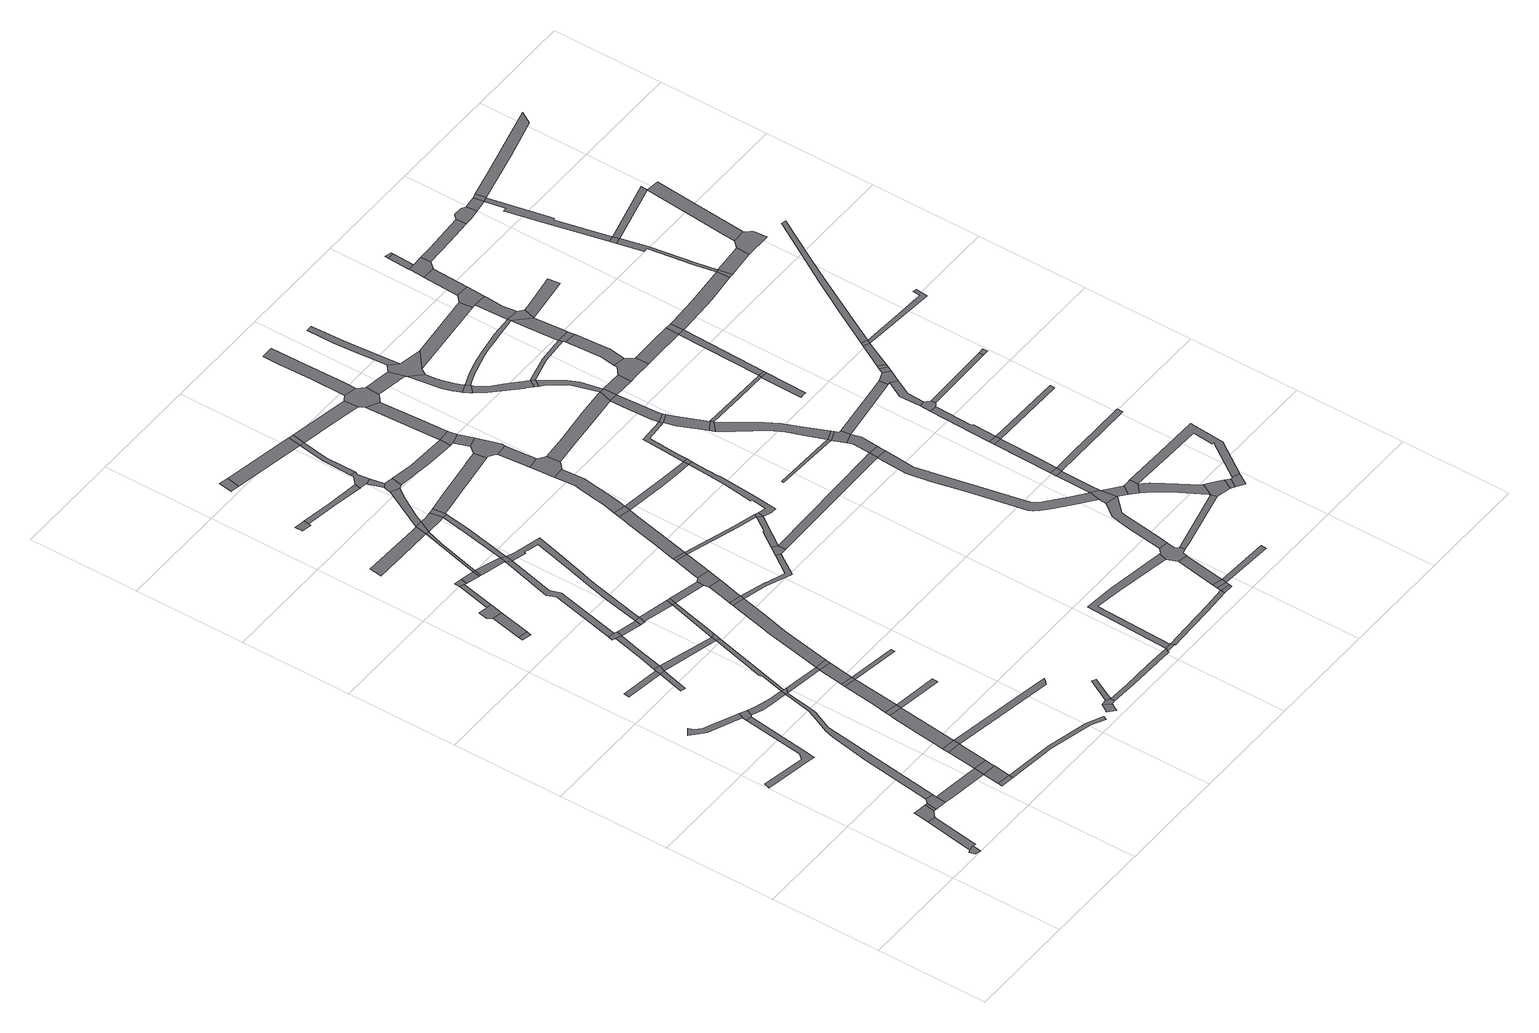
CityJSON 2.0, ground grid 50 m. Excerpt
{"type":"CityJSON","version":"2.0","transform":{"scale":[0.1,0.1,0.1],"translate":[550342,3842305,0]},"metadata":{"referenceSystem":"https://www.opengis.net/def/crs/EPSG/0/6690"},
"CityObjects":{
"road1":{"type":"Road","geometry":[{"type":"MultiSurface","lod":"1","boundaries":[[[0,1,2,3,4]]]}]},
"road2":{"type":"Road","attributes":{"RoadStructureAttribute.sectionType":"1"},"geometry":[{"type":"MultiSurface","lod":"1","boundaries":[[[5,1,0,6,7,8,9]]]}]},
"road3":{"type":"Road","geometry":[{"type":"MultiSurface","lod":"1","boundaries":[[[10,11,12,13,5,9,14,15,16,17]]]}]},
"road4":{"type":"Road","attributes":{"RoadStructureAttribute.sectionType":"1"},"geometry":[{"type":"MultiSurface","lod":"1","boundaries":[[[17,16,18,19]]]}]},
"road5":{"type":"Road","geometry":[{"type":"MultiSurface","lod":"1","boundaries":[[[20,21,19,18,22,23,24]]]}]},
"road6":{"type":"Road","attributes":{"RoadStructureAttribute.sectionType":"1"},"geometry":[{"type":"MultiSurface","lod":"1","boundaries":[[[25,26,27,28,29,30,31,32,33]]]}]},
"road7":{"type":"Road","attributes":{"RoadStructureAttribute.sectionType":"1"},"geometry":[{"type":"MultiSurface","lod":"1","boundaries":[[[34,35,23,22,36,37,38]]]}]},
"road8":{"type":"Road","attributes":{"RoadStructureAttribute.sectionType":"1"},"geometry":[{"type":"MultiSurface","lod":"1","boundaries":[[[39,40,41,42,43,44,45,46,47,48,49,50]]]}]},
"road9":{"type":"Road","geometry":[{"type":"MultiSurface","lod":"1","boundaries":[[[51,52,53,54]]]}]},
"road10":{"type":"Road","attributes":{"RoadStructureAttribute.sectionType":"1"},"geometry":[{"type":"MultiSurface","lod":"1","boundaries":[[[55,56,57,58,59,60,61,20,24,62,63,64,65,66]]]}]},
"road11":{"type":"Road","attributes":{"function":"3","RoadStructureAttribute.sectionType":"1"},"geometry":[{"type":"MultiSurface","lod":"1","boundaries":[[[37,51,54,67,68]]]}]},
"road12":{"type":"Road","geometry":[{"type":"MultiSurface","lod":"1","boundaries":[[[69,50,49,25,33,70,71]]]}]},
"road13":{"type":"Road","geometry":[{"type":"MultiSurface","lod":"1","boundaries":[[[38,37,68,72,73]]]}]},
"road14":{"type":"Road","attributes":{"RoadStructureAttribute.sectionType":"1"},"geometry":[{"type":"MultiSurface","lod":"1","boundaries":[[[74,75,76,77,78,79]]]}]},
"road15":{"type":"Road","attributes":{"function":"3","RoadStructureAttribute.sectionType":"1"},"geometry":[{"type":"MultiSurface","lod":"1","boundaries":[[[80,81,38,73,82,83,84]]]}]},
"road16":{"type":"Road","geometry":[{"type":"MultiSurface","lod":"1","boundaries":[[[85,80,84,86]]]}]},
"road17":{"type":"Road","attributes":{"RoadStructureAttribute.sectionType":"1"},"geometry":[{"type":"MultiSurface","lod":"1","boundaries":[[[87,88,71,70,89,90,91,55,92]]]}]},
"road18":{"type":"Road","geometry":[{"type":"MultiSurface","lod":"1","boundaries":[[[78,93,94,95,96]]]}]},
"road19":{"type":"Road","geometry":[{"type":"MultiSurface","lod":"1","boundaries":[[[97,79,78,96,98]]]}]},
"road20":{"type":"Road","attributes":{"function":"3","RoadStructureAttribute.sectionType":"1"},"geometry":[{"type":"MultiSurface","lod":"1","boundaries":[[[99,100,101,102,85,86,103,104,105]]]}]},
"road21":{"type":"Road","geometry":[{"type":"MultiSurface","lod":"1","boundaries":[[[106,107,108,109]]]}]},
"road22":{"type":"Road","geometry":[{"type":"MultiSurface","lod":"1","boundaries":[[[92,55,66,110,111]]]}]},
"road23":{"type":"Road","attributes":{"RoadStructureAttribute.sectionType":"1"},"geometry":[{"type":"MultiSurface","lod":"1","boundaries":[[[112,106,109,113]]]}]},
"road24":{"type":"Road","attributes":{"RoadStructureAttribute.sectionType":"1"},"geometry":[{"type":"MultiSurface","lod":"1","boundaries":[[[114,115,97,98,116,117]]]}]},
"road25":{"type":"Road","geometry":[{"type":"MultiSurface","lod":"1","boundaries":[[[118,99,105,119]]]}]},
"road26":{"type":"Road","attributes":{"RoadStructureAttribute.sectionType":"1"},"geometry":[{"type":"MultiSurface","lod":"1","boundaries":[[[120,121,54,53,122,123,124,125]]]}]},
"road27":{"type":"Road","geometry":[{"type":"MultiSurface","lod":"1","boundaries":[[[126,127,112,113,128,129,130]]]}]},
"road28":{"type":"Road","attributes":{"RoadStructureAttribute.sectionType":"1"},"geometry":[{"type":"MultiSurface","lod":"1","boundaries":[[[98,96,131,132]]]}]},
"road29":{"type":"Road","attributes":{"function":"3","RoadStructureAttribute.sectionType":"1"},"geometry":[{"type":"MultiSurface","lod":"1","boundaries":[[[133,134,135,136,118,119,137,138,139,140,141,142]]]}]},
"road30":{"type":"Road","attributes":{"RoadStructureAttribute.sectionType":"1"},"geometry":[{"type":"MultiSurface","lod":"1","boundaries":[[[143,110,66,144,145,146]]]}]},
"road31":{"type":"Road","geometry":[{"type":"MultiSurface","lod":"1","boundaries":[[[147,148,114,117,149,150]]]}]},
"road32":{"type":"Road","attributes":{"RoadStructureAttribute.sectionType":"1"},"geometry":[{"type":"MultiSurface","lod":"1","boundaries":[[[131,151,152,92,111,153,154]]]}]},
"road33":{"type":"Road","geometry":[{"type":"MultiSurface","lod":"1","boundaries":[[[155,133,142,156]]]}]},
"road34":{"type":"Road","attributes":{"RoadStructureAttribute.sectionType":"1"},"geometry":[{"type":"MultiSurface","lod":"1","boundaries":[[[157,158,130,129,159]]]}]},
"road35":{"type":"Road","attributes":{"RoadStructureAttribute.sectionType":"1"},"geometry":[{"type":"MultiSurface","lod":"1","boundaries":[[[160,149,117,161,162]]]}]},
"road36":{"type":"Road","geometry":[{"type":"MultiSurface","lod":"1","boundaries":[[[163,164,165,119,105]]]}]},
"road37":{"type":"Road","attributes":{"function":"3","RoadStructureAttribute.sectionType":"1"},"geometry":[{"type":"MultiSurface","lod":"1","boundaries":[[[145,166,167,155,156,168,169]]]}]},
"road38":{"type":"Road","attributes":{"RoadStructureAttribute.sectionType":"1"},"geometry":[{"type":"MultiSurface","lod":"1","boundaries":[[[170,171,172,173,86,84]]]}]},
"road39":{"type":"Road","geometry":[{"type":"MultiSurface","lod":"1","boundaries":[[[174,157,159,175,176]]]}]},
"road40":{"type":"Road","geometry":[{"type":"MultiSurface","lod":"1","boundaries":[[[146,145,169,177]]]}]},
"road41":{"type":"Road","geometry":[{"type":"MultiSurface","lod":"1","boundaries":[[[162,161,178,179,180]]]}]},
"road42":{"type":"Road","geometry":[{"type":"MultiSurface","lod":"1","boundaries":[[[181,132,131,154]]]}]},
"road43":{"type":"Road","attributes":{"RoadStructureAttribute.sectionType":"1"},"geometry":[{"type":"MultiSurface","lod":"1","boundaries":[[[182,176,175,183,184]]]}]},
"road44":{"type":"Road","attributes":{"RoadStructureAttribute.sectionType":"1"},"geometry":[{"type":"MultiSurface","lod":"1","boundaries":[[[185,186,187,147,150,188,189,190]]]}]},
"road45":{"type":"Road","geometry":[{"type":"MultiSurface","lod":"1","boundaries":[[[184,183,191,192]]]}]},
"road46":{"type":"Road","geometry":[{"type":"MultiSurface","lod":"1","boundaries":[[[193,194,195,156,142]]]}]},
"road47":{"type":"Road","attributes":{"RoadStructureAttribute.sectionType":"1"},"geometry":[{"type":"MultiSurface","lod":"1","boundaries":[[[196,132,181,197]]]}]},
"road48":{"type":"Road","attributes":{"RoadStructureAttribute.sectionType":"1"},"geometry":[{"type":"MultiSurface","lod":"1","boundaries":[[[180,179,196,198]]]}]},
"road49":{"type":"Road","attributes":{"RoadStructureAttribute.sectionType":"1"},"geometry":[{"type":"MultiSurface","lod":"1","boundaries":[[[199,200,201,202,203,204,205,206]]]}]},
"road50":{"type":"Road","geometry":[{"type":"MultiSurface","lod":"1","boundaries":[[[207,208,209,210,211,212]]]}]},
"road51":{"type":"Road","attributes":{"RoadStructureAttribute.sectionType":"1"},"geometry":[{"type":"MultiSurface","lod":"1","boundaries":[[[192,191,213,214,185,215,216,217,218]]]}]},
"road52":{"type":"Road","attributes":{"function":"3","RoadStructureAttribute.sectionType":"1"},"geometry":[{"type":"MultiSurface","lod":"1","boundaries":[[[219,220,221,222,223,224,146,177,225,226,227,228,229]]]}]},
"road53":{"type":"Road","attributes":{"RoadStructureAttribute.sectionType":"1"},"geometry":[{"type":"MultiSurface","lod":"1","boundaries":[[[230,231,232,233,234,235]]]}]},
"road54":{"type":"Road","attributes":{"RoadStructureAttribute.sectionType":"1"},"geometry":[{"type":"MultiSurface","lod":"1","boundaries":[[[205,184,192,236,237]]]}]},
"road55":{"type":"Road","geometry":[{"type":"MultiSurface","lod":"1","boundaries":[[[238,230,235,239,240]]]}]},
"road56":{"type":"Road","geometry":[{"type":"MultiSurface","lod":"1","boundaries":[[[198,196,197,241]]]}]},
"road57":{"type":"Road","geometry":[{"type":"MultiSurface","lod":"1","boundaries":[[[215,185,190,242]]]}]},
"road58":{"type":"Road","attributes":{"RoadStructureAttribute.sectionType":"1"},"geometry":[{"type":"MultiSurface","lod":"1","boundaries":[[[243,244,245,246,247,248,249,250,251,242,190,252,253,254,255,256,257,258,259,162,180]]]}]},
"road59":{"type":"Road","geometry":[{"type":"MultiSurface","lod":"1","boundaries":[[[260,261,238,240]]]}]},
"road60":{"type":"Road","attributes":{"RoadStructureAttribute.sectionType":"1"},"geometry":[{"type":"MultiSurface","lod":"1","boundaries":[[[241,197,262,263]]]}]},
"road61":{"type":"Road","geometry":[{"type":"MultiSurface","lod":"1","boundaries":[[[264,265,266,267,268]]]}]},
"road62":{"type":"Road","geometry":[{"type":"MultiSurface","lod":"1","boundaries":[[[269,219,229,270]]]}]},
"road63":{"type":"Road","geometry":[{"type":"MultiSurface","lod":"1","boundaries":[[[271,206,205,237,272]]]}]},
"road64":{"type":"Road","attributes":{"RoadStructureAttribute.sectionType":"1"},"geometry":[{"type":"MultiSurface","lod":"1","boundaries":[[[273,212,211,274,275,276]]]}]},
"road65":{"type":"Road","attributes":{"RoadStructureAttribute.sectionType":"1"},"geometry":[{"type":"MultiSurface","lod":"1","boundaries":[[[277,278,215,242,279,280]]]}]},
"road66":{"type":"Road","attributes":{"function":"3","RoadStructureAttribute.sectionType":"1"},"geometry":[{"type":"MultiSurface","lod":"1","boundaries":[[[281,282,269,270,283,284,285]]]}]},
"road67":{"type":"Road","attributes":{"RoadStructureAttribute.sectionType":"1"},"geometry":[{"type":"MultiSurface","lod":"1","boundaries":[[[286,287,288,271,272,289,290,277]]]}]},
"road68":{"type":"Road","geometry":[{"type":"MultiSurface","lod":"1","boundaries":[[[291,263,262,281,285,292]]]}]},
"road69":{"type":"Road","attributes":{"RoadStructureAttribute.sectionType":"1"},"geometry":[{"type":"MultiSurface","lod":"1","boundaries":[[[293,294,206,271,295,296,297]]]}]},
"road70":{"type":"Road","geometry":[{"type":"MultiSurface","lod":"1","boundaries":[[[298,286,277,280,299,300,301]]]}]},
"road71":{"type":"Road","attributes":{"RoadStructureAttribute.sectionType":"1"},"geometry":[{"type":"MultiSurface","lod":"1","boundaries":[[[302,303,304,240,239,305,306,307,308]]]}]},
"road72":{"type":"Road","attributes":{"function":"3","RoadStructureAttribute.sectionType":"1"},"geometry":[{"type":"MultiSurface","lod":"1","boundaries":[[[309,310,291,292,311,312]]]}]},
"road73":{"type":"Road","attributes":{"RoadStructureAttribute.sectionType":"1"},"geometry":[{"type":"MultiSurface","lod":"1","boundaries":[[[313,314,315,316,317,318,270,229,319,320,321,322,323,324]]]}]},
"road74":{"type":"Road","attributes":{"RoadStructureAttribute.sectionType":"1"},"geometry":[{"type":"MultiSurface","lod":"1","boundaries":[[[325,326,268,267,327,328,329]]]}]},
"road75":{"type":"Road","geometry":[{"type":"MultiSurface","lod":"1","boundaries":[[[330,309,312,331]]]}]},
"road76":{"type":"Road","geometry":[{"type":"MultiSurface","lod":"1","boundaries":[[[332,333,276,275,334,335,336,337,338,339]]]}]},
"road77":{"type":"Road","attributes":{"RoadStructureAttribute.sectionType":"1"},"geometry":[{"type":"MultiSurface","lod":"1","boundaries":[[[340,336,335,341,342]]]}]},
"road78":{"type":"Road","geometry":[{"type":"MultiSurface","lod":"1","boundaries":[[[342,341,293,297,343,344]]]}]},
"road79":{"type":"Road","attributes":{"function":"3","RoadStructureAttribute.sectionType":"1"},"geometry":[{"type":"MultiSurface","lod":"1","boundaries":[[[345,346,347,348,330,331,349,350,351,352]]]}]},
"road80":{"type":"Road","attributes":{"RoadStructureAttribute.sectionType":"1"},"geometry":[{"type":"MultiSurface","lod":"1","boundaries":[[[328,353,354,332,339,355,356]]]}]},
"road81":{"type":"Road","geometry":[{"type":"MultiSurface","lod":"1","boundaries":[[[308,307,357,358]]]}]},
"road82":{"type":"Road","attributes":{"RoadStructureAttribute.sectionType":"1"},"geometry":[{"type":"MultiSurface","lod":"1","boundaries":[[[359,360,361,362,298,301,363,364,365,366]]]}]},
"road83":{"type":"Road","geometry":[{"type":"MultiSurface","lod":"1","boundaries":[[[329,328,356,367]]]}]},
"road84":{"type":"Road","geometry":[{"type":"MultiSurface","lod":"1","boundaries":[[[368,313,324,369,370]]]}]},
"road85":{"type":"Road","attributes":{"RoadStructureAttribute.sectionType":"1"},"geometry":[{"type":"MultiSurface","lod":"1","boundaries":[[[371,331,312,372,373,374]]]}]},
"road86":{"type":"Road","geometry":[{"type":"MultiSurface","lod":"1","boundaries":[[[375,345,352,376]]]}]},
"road87":{"type":"Road","attributes":{"RoadStructureAttribute.sectionType":"1"},"geometry":[{"type":"MultiSurface","lod":"1","boundaries":[[[377,344,343,378,379,380]]]}]},
"road88":{"type":"Road","attributes":{"function":"3","RoadStructureAttribute.sectionType":"1"},"geometry":[{"type":"MultiSurface","lod":"1","boundaries":[[[381,382,383,384,385,386,387,388,389,390,391,392,393,375,376]]]}]},
"road89":{"type":"Road","attributes":{"RoadStructureAttribute.sectionType":"1"},"geometry":[{"type":"MultiSurface","lod":"1","boundaries":[[[373,394,395,396,368,370,397,398]]]}]},
"road90":{"type":"Road","attributes":{"RoadStructureAttribute.sectionType":"1"},"geometry":[{"type":"MultiSurface","lod":"1","boundaries":[[[367,356,399,400,401,402]]]}]},
"road91":{"type":"Road","attributes":{"RoadStructureAttribute.sectionType":"1"},"geometry":[{"type":"MultiSurface","lod":"1","boundaries":[[[403,404,405,358,357,406,407,408,409,410]]]}]},
"road92":{"type":"Road","geometry":[{"type":"MultiSurface","lod":"1","boundaries":[[[374,373,398,411]]]}]},
"road93":{"type":"Road","geometry":[{"type":"MultiSurface","lod":"1","boundaries":[[[412,413,414,415,416,417,386,385,418,419,420,421]]]}]},
"road94":{"type":"Road","attributes":{"RoadStructureAttribute.sectionType":"1"},"geometry":[{"type":"MultiSurface","lod":"1","boundaries":[[[422,423,424,425,426,415,414]]]}]},
"road95":{"type":"Road","geometry":[{"type":"MultiSurface","lod":"1","boundaries":[[[427,428,429,359,366,430,431,432,424,423]]]}]},
"road96":{"type":"Road","attributes":{"RoadStructureAttribute.sectionType":"1"},"geometry":[{"type":"MultiSurface","lod":"1","boundaries":[[[433,376,352,434,435,436,437,438]]]}]},
"road97":{"type":"Road","geometry":[{"type":"MultiSurface","lod":"1","boundaries":[[[439,440,380,379,441,442]]]}]},
"road98":{"type":"Road","attributes":{"RoadStructureAttribute.sectionType":"1"},"geometry":[{"type":"MultiSurface","lod":"1","boundaries":[[[442,441,429,428]]]}]},
"road99":{"type":"Road","attributes":{"RoadStructureAttribute.sectionType":"1"},"geometry":[{"type":"MultiSurface","lod":"1","boundaries":[[[443,444,308,358,445,446,447,448]]]}]},
"road100":{"type":"Road","attributes":{"RoadStructureAttribute.sectionType":"1"},"geometry":[{"type":"MultiSurface","lod":"1","boundaries":[[[449,450,380,440,451,452]]]}]},
"road101":{"type":"Road","attributes":{"RoadStructureAttribute.sectionType":"1"},"geometry":[{"type":"MultiSurface","lod":"1","boundaries":[[[437,453,454,455,456,457,411,398,458,459,460,461,462,463,464]]]}]},
"road102":{"type":"Road","geometry":[{"type":"MultiSurface","lod":"1","boundaries":[[[465,402,401,449,452,466,467,468,469,470,471]]]}]},
"road103":{"type":"Road","attributes":{"RoadStructureAttribute.sectionType":"1"},"geometry":[{"type":"MultiSurface","lod":"1","boundaries":[[[472,473,474,475,370,369,476,477]]]}]},
"road104":{"type":"Road","geometry":[{"type":"MultiSurface","lod":"1","boundaries":[[[478,403,410,479,480]]]}]},
"road105":{"type":"Road","attributes":{"RoadStructureAttribute.sectionType":"1"},"geometry":[{"type":"MultiSurface","lod":"1","boundaries":[[[481,478,480,482]]]}]},
"road106":{"type":"Road","geometry":[{"type":"MultiSurface","lod":"1","boundaries":[[[438,437,464,483]]]}]},
"road107":{"type":"Road","geometry":[{"type":"MultiSurface","lod":"1","boundaries":[[[484,481,482,485,486]]]}]},
"road108":{"type":"Road","attributes":{"RoadStructureAttribute.sectionType":"1"},"geometry":[{"type":"MultiSurface","lod":"1","boundaries":[[[487,488,489,490,491,492,493,494,465,471]]]}]},
"road109":{"type":"Road","attributes":{"RoadStructureAttribute.sectionType":"1"},"geometry":[{"type":"MultiSurface","lod":"1","boundaries":[[[495,484,486,496,497]]]}]},
"road110":{"type":"Road","attributes":{"function":"3","RoadStructureAttribute.sectionType":"1"},"geometry":[{"type":"MultiSurface","lod":"1","boundaries":[[[498,499,500,501,502,421,420,503,504,505]]]}]},
"road111":{"type":"Road","attributes":{"RoadStructureAttribute.sectionType":"1"},"geometry":[{"type":"MultiSurface","lod":"1","boundaries":[[[506,469,468,507,508,509,510]]]}]},
"road112":{"type":"Road","attributes":{"RoadStructureAttribute.sectionType":"1"},"geometry":[{"type":"MultiSurface","lod":"1","boundaries":[[[511,512,513,438,483,514,515,516]]]}]},
"road113":{"type":"Road","geometry":[{"type":"MultiSurface","lod":"1","boundaries":[[[517,518,448,447,519,495,497,520,521,522,523,524,525,526]]]}]},
"road114":{"type":"Road","geometry":[{"type":"MultiSurface","lod":"1","boundaries":[[[527,528,529,530,531]]]}]},
"road115":{"type":"Road","attributes":{"RoadStructureAttribute.sectionType":"1"},"geometry":[{"type":"MultiSurface","lod":"1","boundaries":[[[509,532,533,534,535,536,537,528,527,538,539,540,541,542,543,544,545]]]}]},
"road116":{"type":"Road","geometry":[{"type":"MultiSurface","lod":"1","boundaries":[[[546,547,548,486,485]]]}]},
"road117":{"type":"Road","attributes":{"RoadStructureAttribute.sectionType":"1"},"geometry":[{"type":"MultiSurface","lod":"1","boundaries":[[[549,550,551,552,553]]]}]},
"road118":{"type":"Road","attributes":{"RoadStructureAttribute.sectionType":"1"},"geometry":[{"type":"MultiSurface","lod":"1","boundaries":[[[554,555,556,531,530,557,558,559,560,561]]]}]},
"road119":{"type":"Road","geometry":[{"type":"MultiSurface","lod":"1","boundaries":[[[562,510,509,545,563,564,565]]]}]},
"road120":{"type":"Road","attributes":{"RoadStructureAttribute.sectionType":"1"},"geometry":[{"type":"MultiSurface","lod":"1","boundaries":[[[566,567,568,562,565,569,570,571]]]}]},
"road121":{"type":"Road","geometry":[{"type":"MultiSurface","lod":"1","boundaries":[[[572,511,516,573,574]]]}]},
"road122":{"type":"Road","attributes":{"RoadStructureAttribute.sectionType":"1"},"geometry":[{"type":"MultiSurface","lod":"1","boundaries":[[[575,574,573,576,577,578,579]]]}]},
"road123":{"type":"Road","geometry":[{"type":"MultiSurface","lod":"1","boundaries":[[[579,578,580,581,582]]]}]},
"road124":{"type":"Road","attributes":{"RoadStructureAttribute.sectionType":"1"},"geometry":[{"type":"MultiSurface","lod":"1","boundaries":[[[505,583,584,585,511,572,586,587,588]]]}]},
"road125":{"type":"Road","geometry":[{"type":"MultiSurface","lod":"1","boundaries":[[[561,560,589,590]]]}]},
"road126":{"type":"Road","attributes":{"RoadStructureAttribute.sectionType":"1"},"geometry":[{"type":"MultiSurface","lod":"1","boundaries":[[[591,592,593,517,526,594,595,596,597,598]]]}]},
"road127":{"type":"Road","attributes":{"RoadStructureAttribute.sectionType":"1"},"geometry":[{"type":"MultiSurface","lod":"1","boundaries":[[[599,600,601,590,589,602,603,604,605,498,606]]]}]},
"road128":{"type":"Road","geometry":[{"type":"MultiSurface","lod":"1","boundaries":[[[498,505,588,606]]]}]},
"road129":{"type":"Road","attributes":{"RoadStructureAttribute.sectionType":"1"},"geometry":[{"type":"MultiSurface","lod":"1","boundaries":[[[607,608,609,610,611,612,613,581,580,614,615,616,617,618,619,553,620]]]}]},
"road130":{"type":"Road","attributes":{"RoadStructureAttribute.sectionType":"1"},"geometry":[{"type":"MultiSurface","lod":"1","boundaries":[[[477,621,622,623,624,625,626,627,628,629,630,631,632,633,634,635,636,637,638,639,640,641,642,643,644,645,646,647]]]}]},
"road131":{"type":"Road","geometry":[{"type":"MultiSurface","lod":"1","boundaries":[[[472,477,647,648,649]]]}]},
"road132":{"type":"Road","attributes":{"RoadStructureAttribute.sectionType":"1"},"geometry":[{"type":"MultiSurface","lod":"1","boundaries":[[[650,523,522,651,652]]]}]},
"road133":{"type":"Road","attributes":{"RoadStructureAttribute.sectionType":"1"},"geometry":[{"type":"MultiSurface","lod":"1","boundaries":[[[653,654,655,656,472,649]]]}]},
"road134":{"type":"Road","geometry":[{"type":"MultiSurface","lod":"1","boundaries":[[[620,553,552,657,658]]]}]},
"road135":{"type":"Road","geometry":[{"type":"MultiSurface","lod":"1","boundaries":[[[659,658,657,660,655,654,661]]]}]},
"road136":{"type":"Road","attributes":{"function":"3","RoadStructureAttribute.sectionType":"1"},"geometry":[{"type":"MultiSurface","lod":"1","boundaries":[[[662,606,588,663,664]]]}]},
"road137":{"type":"Road","geometry":[{"type":"MultiSurface","lod":"1","boundaries":[[[634,633,591,598,665]]]}]},
"road138":{"type":"Road","attributes":{"RoadStructureAttribute.sectionType":"1"},"geometry":[{"type":"MultiSurface","lod":"1","boundaries":[[[666,667,668,669,670,671,672,527,531,673,674,675,676,677,678,679,680,681]]]}]},
"road139":{"type":"Road","attributes":{"RoadStructureAttribute.sectionType":"1"},"geometry":[{"type":"MultiSurface","lod":"1","boundaries":[[[682,683,561,590,684,685]]]}]},
"road140":{"type":"Road","attributes":{"RoadStructureAttribute.sectionType":"1"},"geometry":[{"type":"MultiSurface","lod":"1","boundaries":[[[686,634,665,687,688,689]]]}]},
"road141":{"type":"Road","attributes":{"RoadStructureAttribute.sectionType":"1"},"geometry":[{"type":"MultiSurface","lod":"1","boundaries":[[[690,564,563,691,692]]]}]},
"road142":{"type":"Road","geometry":[{"type":"MultiSurface","lod":"1","boundaries":[[[693,694,695,665,598,696,697]]]}]},
"road143":{"type":"Road","attributes":{"RoadStructureAttribute.sectionType":"1"},"geometry":[{"type":"MultiSurface","lod":"1","boundaries":[[[582,581,698,699,700]]]}]},
"road144":{"type":"Road","geometry":[{"type":"MultiSurface","lod":"1","boundaries":[[[701,702,686,689,703]]]}]},
"road145":{"type":"Road","geometry":[{"type":"MultiSurface","lod":"1","boundaries":[[[704,697,696,705,706,707]]]}]},
"road146":{"type":"Road","geometry":[{"type":"MultiSurface","lod":"1","boundaries":[[[708,709,710,711,664,663,712,713,714,715]]]}]},
"road147":{"type":"Road","attributes":{"RoadStructureAttribute.sectionType":"1"},"geometry":[{"type":"MultiSurface","lod":"1","boundaries":[[[716,701,703,717,718,719]]]}]},
"road148":{"type":"Road","attributes":{"RoadStructureAttribute.sectionType":"1"},"geometry":[{"type":"MultiSurface","lod":"1","boundaries":[[[720,721,722,723,724,706,705,725,726,727,728,650,729]]]}]},
"road149":{"type":"Road","attributes":{"RoadStructureAttribute.sectionType":"1"},"geometry":[{"type":"MultiSurface","lod":"1","boundaries":[[[730,731,708,715,732,733,734]]]}]},
"road150":{"type":"Road","geometry":[{"type":"MultiSurface","lod":"1","boundaries":[[[735,716,719,736]]]}]},
"road151":{"type":"Road","attributes":{"RoadStructureAttribute.sectionType":"1"},"geometry":[{"type":"MultiSurface","lod":"1","boundaries":[[[737,738,661,654,739,740]]]}]},
"road152":{"type":"Road","geometry":[{"type":"MultiSurface","lod":"1","boundaries":[[[682,685,730,734,741]]]}]},
"road153":{"type":"Road","geometry":[{"type":"MultiSurface","lod":"1","boundaries":[[[742,729,650,652,743,744]]]}]},
"road154":{"type":"Road","geometry":[{"type":"MultiSurface","lod":"1","boundaries":[[[699,745,746,747,748]]]}]},
"road155":{"type":"Road","attributes":{"RoadStructureAttribute.sectionType":"1"},"geometry":[{"type":"MultiSurface","lod":"1","boundaries":[[[749,750,735,736,751,752,753,754]]]}]},
"road156":{"type":"Road","attributes":{"RoadStructureAttribute.sectionType":"1"},"geometry":[{"type":"MultiSurface","lod":"1","boundaries":[[[681,755,756,757,682,741,758,759]]]}]},
"road157":{"type":"Road","attributes":{"RoadStructureAttribute.sectionType":"1"},"geometry":[{"type":"MultiSurface","lod":"1","boundaries":[[[744,743,760,761]]]}]},
"road158":{"type":"Road","geometry":[{"type":"MultiSurface","lod":"1","boundaries":[[[700,699,748,762]]]}]},
"road159":{"type":"Road","geometry":[{"type":"MultiSurface","lod":"1","boundaries":[[[666,681,759,763,764]]]}]},
"road160":{"type":"Road","geometry":[{"type":"MultiSurface","lod":"1","boundaries":[[[765,766,761,760,767,768]]]}]},
"road161":{"type":"Road","attributes":{"function":"3","RoadStructureAttribute.sectionType":"1"},"geometry":[{"type":"MultiSurface","lod":"1","boundaries":[[[769,714,713,770,771,772]]]}]},
"road162":{"type":"Road","attributes":{"RoadStructureAttribute.sectionType":"1"},"geometry":[{"type":"MultiSurface","lod":"1","boundaries":[[[773,666,764,774,775,776]]]}]},
"road163":{"type":"Road","attributes":{"RoadStructureAttribute.sectionType":"1"},"geometry":[{"type":"MultiSurface","lod":"1","boundaries":[[[777,778,779,780,781,707,706,782,783,784,785,786,765,768]]]}]},
"road164":{"type":"Road","geometry":[{"type":"MultiSurface","lod":"1","boundaries":[[[787,788,749,754,789,790]]]}]},
"road165":{"type":"Road","geometry":[{"type":"MultiSurface","lod":"1","boundaries":[[[791,792,793,690,692,773,776,794]]]}]},
"road166":{"type":"Road","attributes":{"RoadStructureAttribute.sectionType":"1"},"geometry":[{"type":"MultiSurface","lod":"1","boundaries":[[[795,796,703,689,797,798,799,800,801]]]}]},
"road167":{"type":"Road","attributes":{"RoadStructureAttribute.sectionType":"1"},"geometry":[{"type":"MultiSurface","lod":"1","boundaries":[[[771,700,762,802]]]}]},
"road168":{"type":"Road","attributes":{"RoadStructureAttribute.sectionType":"1"},"geometry":[{"type":"MultiSurface","lod":"1","boundaries":[[[803,804,788,787,805,806]]]}]},
"road169":{"type":"Road","attributes":{"RoadStructureAttribute.sectionType":"1"},"geometry":[{"type":"MultiSurface","lod":"1","boundaries":[[[807,791,794,808]]]}]},
"road170":{"type":"Road","attributes":{"RoadStructureAttribute.sectionType":"1"},"geometry":[{"type":"MultiSurface","lod":"1","boundaries":[[[736,719,809,810]]]}]},
"road171":{"type":"Road","geometry":[{"type":"MultiSurface","lod":"1","boundaries":[[[772,771,802,811]]]}]},
"road172":{"type":"Road","geometry":[{"type":"MultiSurface","lod":"1","boundaries":[[[812,813,814,763,759]]]}]},
"road173":{"type":"Road","attributes":{"RoadStructureAttribute.sectionType":"1"},"geometry":[{"type":"MultiSurface","lod":"1","boundaries":[[[815,737,740,803,806,816]]]}]},
"road174":{"type":"Road","geometry":[{"type":"MultiSurface","lod":"1","boundaries":[[[817,818,819,820,821,807,808,822]]]}]},
"road175":{"type":"Road","attributes":{"RoadStructureAttribute.sectionType":"1"},"geometry":[{"type":"MultiSurface","lod":"1","boundaries":[[[823,819,818,824]]]}]},
"road176":{"type":"Road","geometry":[{"type":"MultiSurface","lod":"1","boundaries":[[[825,815,816,826]]]}]},
"road177":{"type":"Road","geometry":[{"type":"MultiSurface","lod":"1","boundaries":[[[827,823,824,828]]]}]},
"road178":{"type":"Road","geometry":[{"type":"MultiSurface","lod":"1","boundaries":[[[829,825,826,830]]]}]},
"road179":{"type":"Road","attributes":{"RoadStructureAttribute.sectionType":"1"},"geometry":[{"type":"MultiSurface","lod":"1","boundaries":[[[831,832,790,789,833]]]}]},
"road180":{"type":"Road","attributes":{"RoadStructureAttribute.sectionType":"1"},"geometry":[{"type":"MultiSurface","lod":"1","boundaries":[[[834,829,830,835]]]}]},
"road181":{"type":"Road","geometry":[{"type":"MultiSurface","lod":"1","boundaries":[[[836,834,835,837]]]}]},
"road182":{"type":"Road","attributes":{"function":"3","RoadStructureAttribute.sectionType":"1"},"geometry":[{"type":"MultiSurface","lod":"1","boundaries":[[[838,839,840,841,842,811,802,843,844,845,846,847]]]}]},
"road183":{"type":"Road","attributes":{"RoadStructureAttribute.sectionType":"1"},"geometry":[{"type":"MultiSurface","lod":"1","boundaries":[[[848,849,850,817,822,851,852]]]}]},
"road184":{"type":"Road","geometry":[{"type":"MultiSurface","lod":"1","boundaries":[[[853,831,833,854]]]}]},
"road185":{"type":"Road","attributes":{"RoadStructureAttribute.sectionType":"1"},"geometry":[{"type":"MultiSurface","lod":"1","boundaries":[[[855,856,837,835,857,858]]]}]},
"road186":{"type":"Road","geometry":[{"type":"MultiSurface","lod":"1","boundaries":[[[859,848,852,860,861,862,863]]]}]},
"road187":{"type":"Road","geometry":[{"type":"MultiSurface","lod":"1","boundaries":[[[864,838,847,865]]]}]},
"road188":{"type":"Road","attributes":{"RoadStructureAttribute.sectionType":"1"},"geometry":[{"type":"MultiSurface","lod":"1","boundaries":[[[866,867,868,869,870,871,872,838,864]]]}]},
"road189":{"type":"Road","geometry":[{"type":"MultiSurface","lod":"1","boundaries":[[[873,874,869,868]]]}]},
"road190":{"type":"Road","attributes":{"RoadStructureAttribute.sectionType":"1"},"geometry":[{"type":"MultiSurface","lod":"1","boundaries":[[[875,862,861,876]]]}]},
"road191":{"type":"Road","attributes":{"function":"3","RoadStructureAttribute.sectionType":"1"},"geometry":[{"type":"MultiSurface","lod":"1","boundaries":[[[877,878,879,864,865,880,881,882]]]}]},
"road192":{"type":"Road","attributes":{"RoadStructureAttribute.sectionType":"1"},"geometry":[{"type":"MultiSurface","lod":"1","boundaries":[[[883,884,885,886,876,887,888,889,890,874,873]]]}]},
"road193":{"type":"Road","attributes":{"RoadStructureAttribute.sectionType":"1"},"geometry":[{"type":"MultiSurface","lod":"1","boundaries":[[[891,892,893,836,837,894,895,896]]]}]},
"road194":{"type":"Road","geometry":[{"type":"MultiSurface","lod":"1","boundaries":[[[897,875,876,886,898]]]}]},
"road195":{"type":"Road","geometry":[{"type":"MultiSurface","lod":"1","boundaries":[[[899,900,901,902,877,882,903,904]]]}]},
"road196":{"type":"Road","attributes":{"RoadStructureAttribute.sectionType":"1"},"geometry":[{"type":"MultiSurface","lod":"1","boundaries":[[[905,873,868,906]]]}]},
"road197":{"type":"Road","attributes":{"RoadStructureAttribute.sectionType":"1"},"geometry":[{"type":"MultiSurface","lod":"1","boundaries":[[[906,907,908,902,901,909,910,911]]]}]},
"road198":{"type":"Road","attributes":{"RoadStructureAttribute.sectionType":"1"},"geometry":[{"type":"MultiSurface","lod":"1","boundaries":[[[912,913,914,897,898,915,916,917]]]}]}
},
"vertices":[
[194,43,0],[166,40,0],[154,33,0],[161,8,0],[187,2,0],
[202,262,0],[205,41,0],[206,41,0],[207,48,0],[239,256,0],
[238,331,0],[213,334,0],[207,287,0],[204,274,0],[241,258,0],[249,265,0],[267,280,0],[273,326,0],
[279,278,0],[286,324,0],
[303,344,0],[295,334,0],[329,271,0],[336,317,0],[338,333,0],
[264,1162,0],[228,886,0],[208,863,0],[15,899,0],[5,871,0],[234,833,0],[246,831,0],[250,860,0],[290,1159,0],
[422,305,0],[342,316,0],[363,266,0],[545,241,0],[553,289,0],
[252,1220,0],[180,1252,0],[131,1272,0],[106,1298,0],[97,1320,0],[65,1298,0],[96,1272,0],[123,1246,0],[177,1222,0],[257,1188,0],[267,1182,0],[279,1208,0],
[535,166,0],[533,145,0],[593,138,0],[597,158,0],
[470,1125,0],[468,1106,0],[447,998,0],[434,968,0],[393,880,0],[381,837,0],[347,660,0],[415,883,0],[454,970,0],[464,1011,0],[481,1123,0],[483,1123,0],
[598,168,0],[607,233,0],
[302,1197,0],[301,1165,0],[312,1193,0],
[609,248,0],[613,281,0],
[187,1623,0],[114,1633,0],[112,1607,0],[275,1584,0],[285,1582,0],[291,1608,0],
[567,423,0],[559,350,0],[630,409,0],[630,411,0],[631,416,0],
[571,453,0],[634,445,0],
[420,1157,0],[351,1178,0],[305,1162,0],[350,1143,0],[398,1136,0],[477,1148,0],
[254,1466,0],[264,1462,0],[275,1459,0],[308,1581,0],
[294,1618,0],[321,1611,0],
[606,726,0],[603,712,0],[587,586,0],[576,497,0],[645,545,0],[664,708,0],[666,716,0],
[140,2148,0],[136,2128,0],[178,2119,0],[182,2139,0],
[498,1141,0],[487,1145,0],
[169,2290,0],[213,2280,0],
[351,1840,0],[314,1694,0],[351,1733,0],[375,1829,0],
[610,751,0],[670,740,0],
[1005,86,0],[823,129,0],[813,112,0],[1008,64,0],[1069,33,0],[1078,52,0],
[164,2351,0],[156,2310,0],[225,2331,0],[227,2340,0],[206,2343,0],
[564,1516,0],[569,1541,0],
[640,961,0],[638,950,0],[635,930,0],[620,807,0],[671,748,0],[676,794,0],[691,920,0],[693,941,0],[693,942,0],[694,953,0],
[557,1131,0],[541,1113,0],[658,1095,0],[663,1115,0],
[340,1866,0],[336,1847,0],[382,1856,0],[369,1860,0],
[499,1268,0],[504,1253,0],[550,1394,0],[580,1510,0],
[642,979,0],[697,971,0],
[242,2498,0],[206,2345,0],[260,2490,0],
[426,1846,0],[468,1806,0],[475,1834,0],
[865,685,0],[866,698,0],[867,712,0],
[657,1085,0],[649,1027,0],[703,1021,0],[714,1086,0],
[1095,335,0],[1110,351,0],[1120,362,0],[1104,365,0],
[243,2522,0],[270,2486,0],[276,2516,0],
[717,1109,0],
[491,1801,0],[491,1804,0],[499,1834,0],
[589,1544,0],
[333,2504,0],[330,2470,0],[339,2503,0],
[457,2433,0],[392,2197,0],[410,2160,0],[438,2158,0],[422,2205,0],[476,2416,0],
[339,2468,0],[348,2501,0],
[910,920,0],[911,929,0],[912,938,0],
[631,1770,0],[646,1767,0],
[639,1802,0],
[391,2829,0],[122,2837,0],[116,2781,0],[322,2776,0],[394,2775,0],[401,2775,0],[407,2774,0],[417,2828,0],
[167,3205,0],[148,3208,0],[148,3173,0],[191,3165,0],[193,3177,0],[197,3200,0],
[352,2464,0],[452,2438,0],[462,2462,0],[457,2466,0],[402,2484,0],[349,2501,0],
[763,1577,0],[755,1547,0],[732,1449,0],[714,1370,0],[698,1292,0],[673,1167,0],[736,1210,0],[761,1332,0],[787,1438,0],[816,1562,0],[816,1564,0],
[1127,95,0],[1105,56,0],[1134,31,0],[1140,43,0],[1151,61,0],[1154,66,0],
[397,2695,0],[422,2772,0],
[1155,96,0],[1172,66,0],[1172,86,0],
[654,1799,0],
[480,2451,0],
[505,1865,0],[531,1982,0],[549,2063,0],[564,2117,0],[574,2152,0],[617,2309,0],[642,2403,0],[522,2435,0],[493,2444,0],[540,2399,0],[543,2407,0],[563,2401,0],[609,2388,0],[559,2194,0],[532,2094,0],[511,2010,0],[493,1924,0],
[1229,194,0],[1212,203,0],
[789,1734,0],[791,1767,0],
[181,3587,0],[180,3585,0],[169,3526,0],[210,3519,0],[221,3578,0],
[767,1596,0],[822,1583,0],
[453,2829,0],[423,2773,0],
[334,3178,0],[335,3155,0],[471,3130,0],[476,3158,0],
[521,2773,0],[502,2661,0],[523,2651,0],[542,2773,0],
[795,1712,0],[778,1641,0],[824,1593,0],[847,1689,0],[850,1699,0],
[513,2832,0],[480,2827,0],[458,2829,0],[510,2773,0],[511,2773,0],
[810,1778,0],[865,1765,0],
[520,3022,0],[507,2997,0],[469,2864,0],[522,2953,0],[557,3004,0],
[537,2835,0],[543,2775,0],[544,2775,0],[545,2781,0],
[1526,75,0],[1411,79,0],[1273,82,0],[1294,62,0],[1518,55,0],[1518,61,0],[1528,75,0],
[840,1901,0],[818,1811,0],[891,1875,0],[894,1888,0],
[1087,1605,0],[1025,1516,0],[942,1545,0],[939,1546,0],[940,1549,0],[874,1569,0],[934,1535,0],[933,1533,0],[1011,1500,0],[1035,1490,0],[1103,1590,0],[1105,1592,0],
[347,3555,0],[330,3558,0],[305,3500,0],[533,3457,0],[544,3518,0],
[844,1916,0],[897,1901,0],
[510,3200,0],[510,3187,0],[483,3128,0],[505,3125,0],[536,3130,0],[532,3153,0],[528,3184,0],[534,3198,0],
[547,3070,0],[528,3058,0],[547,3068,0],
[578,3011,0],[587,3061,0],
[916,2222,0],[912,2206,0],[899,2157,0],[869,2027,0],[919,1997,0],[955,2151,0],[969,2209,0],[971,2209,0],
[513,3335,0],[513,3311,0],[535,3335,0],[555,3453,0],
[1565,61,0],[1555,75,0],
[882,2885,0],[822,2877,0],[821,2877,0],[645,2851,0],[590,2786,0],[656,2796,0],[795,2816,0],[890,2829,0],
[565,3513,0],
[1116,1647,0],[1135,1592,0],[1135,1627,0],
[1131,1830,0],[1134,1814,0],[1220,1792,0],[1227,1803,0],
[923,2251,0],[976,2238,0],
[692,3044,0],[727,2993,0],[869,2985,0],[871,3035,0],
[977,2243,0],[987,2285,0],[1003,2390,0],[1013,2455,0],[1006,2557,0],[953,2552,0],[956,2519,0],[959,2464,0],[956,2440,0],[948,2390,0],[941,2345,0],[935,2305,0],[925,2261,0],
[1214,1780,0],[1170,1716,0],[1166,1719,0],[1176,1684,0],[1238,1770,0],
[563,3452,0],[711,3424,0],[839,3399,0],[836,3462,0],
[1914,91,0],[1820,86,0],[1667,80,0],[1565,56,0],[1611,58,0],[1683,61,0],[1787,65,0],[1913,71,0],
[1243,1798,0],
[1018,2655,0],[1012,2660,0],[997,2669,0],[944,2663,0],[946,2644,0],[951,2579,0],[1019,2569,0],[1025,2575,0],[1036,2586,0],[1032,2646,0],
[989,2790,0],[988,2810,0],[933,2807,0],[934,2790,0],[941,2704,0],
[987,2828,0],[955,2932,0],[907,2917,0],[902,2831,0],[915,2821,0],[920,2817,0],
[1183,2211,0],[1070,2198,0],[1143,2188,0],[1243,2178,0],[1309,2173,0],[1311,2197,0],
[928,3019,0],[927,3039,0],[885,2985,0],[934,3000,0],
[1679,443,0],[1544,456,0],[1567,427,0],[1687,410,0],[1935,365,0],[1947,401,0],
[853,3374,0],[863,3176,0],[919,3175,0],[909,3345,0],
[1305,2087,0],[1299,1995,0],[1281,1860,0],[1288,1859,0],[1280,1788,0],[1274,1756,0],[1299,1755,0],[1310,1865,0],[1326,2036,0],[1323,2049,0],[1327,2136,0],[1329,2171,0],
[863,3480,0],[921,3356,0],[935,3369,0],[941,3375,0],[946,3437,0],[922,3464,0],[919,3468,0],
[1764,1641,0],[1750,1641,0],[1741,1641,0],[1739,1641,0],[1751,1601,0],[1761,1601,0],
[1916,91,0],[1958,69,0],[1960,81,0],
[1919,111,0],[1963,100,0],
[1331,2195,0],
[1923,135,0],[1965,100,0],[1968,123,0],
[920,3514,0],[920,3518,0],[916,3709,0],[915,3863,0],[859,3862,0],[859,3861,0],[860,3786,0],[863,3632,0],
[1955,317,0],[1969,132,0],[1998,310,0],
[1445,2686,0],[1437,2686,0],[1436,2686,0],[1309,2674,0],[1148,2656,0],[1151,2598,0],[1306,2614,0],[1426,2626,0],
[1062,3419,0],[1082,3351,0],[1084,3351,0],[1088,3344,0],[1066,3418,0],
[1440,2405,0],[1323,2396,0],[1318,2300,0],[1333,2243,0],[1343,2380,0],[1444,2389,0],
[1971,420,0],[1952,401,0],[1936,364,0],[2002,331,0],[2016,334,0],[2027,337,0],[2022,360,0],[2008,371,0],[2009,381,0],[2014,413,0],
[1177,3134,0],[1138,3117,0],[1154,3091,0],[1158,3084,0],[1187,3115,0],
[1098,3276,0],[1105,3228,0],[1106,3223,0],[1110,3196,0],[1122,3154,0],[1134,3126,0],[1174,3142,0],[1160,3174,0],[1145,3231,0],[1145,3233,0],[1142,3244,0],[1137,3288,0],[1136,3290,0],[1136,3294,0],
[2209,84,0],[2209,96,0],[2210,109,0],
[1438,1825,0],[1438,1820,0],[1438,1815,0],[1736,1803,0],[1733,1816,0],
[1269,3016,0],[1233,3048,0],[1195,3097,0],[1194,3040,0],[1295,2936,0],[1298,2933,0],[1322,2910,0],[1343,2943,0],
[1096,3444,0],[1155,3323,0],[1234,3388,0],[1130,3406,0],
[1076,3807,0],[1077,3686,0],[1083,3589,0],[1113,3609,0],[1110,3664,0],[1104,3807,0],
[1485,2419,0],[1446,2390,0],[1488,2408,0],
[1498,2378,0],[1461,2336,0],[1501,2245,0],[1512,2220,0],[1553,2246,0],
[1521,2197,0],[1560,2232,0],[1557,2246,0],
[1428,2545,0],[1433,2431,0],[1437,2417,0],[1479,2438,0],[1474,2538,0],[1469,2625,0],
[1334,2898,0],[1355,2930,0],
[2060,733,0],[2013,673,0],[1997,590,0],[2019,443,0],[2034,540,0],[2051,654,0],[2075,678,0],[2116,721,0],
[1466,2689,0],[1446,2785,0],[1426,2827,0],[1358,2877,0],[1398,2822,0],[1413,2795,0],[1426,2755,0],[1467,2686,0],
[1736,1937,0],[1703,2016,0],[1668,2073,0],[1610,2156,0],[1567,2219,0],[1563,2225,0],[1561,2228,0],[1565,2136,0],[1606,2081,0],[1643,2031,0],[1674,1973,0],[1700,1904,0],[1728,1830,0],[1779,1835,0],
[1760,1594,0],[1756,1540,0],[1751,1460,0],[1772,1351,0],[1804,1207,0],[1833,1063,0],[1849,977,0],[1854,957,0],[1863,940,0],[1881,918,0],[1911,891,0],[1976,836,0],[2062,768,0],[2073,820,0],[2070,822,0],[2069,822,0],[2009,869,0],[1964,907,0],[1924,939,0],[1910,954,0],[1899,969,0],[1893,1000,0],[1848,1212,0],[1822,1344,0],[1798,1458,0],[1807,1545,0],[1810,1598,0],
[1811,1616,0],[1812,1637,0],
[2331,432,0],[2056,343,0],[2339,407,0],
[1820,1720,0],[1808,1762,0],[1761,1744,0],[1770,1722,0],
[1738,1803,0],[1784,1822,0],
[1792,1804,0],[1751,1769,0],[1802,1805,0],
[1469,2686,0],[1563,2624,0],[1563,2684,0],
[2105,794,0],
[1574,3213,0],[1477,3205,0],[1424,3198,0],[1360,3188,0],[1318,3179,0],[1284,3170,0],[1235,3156,0],[1204,3123,0],[1243,3137,0],[1266,3144,0],[1316,3158,0],[1353,3167,0],[1386,3174,0],[1435,3181,0],[1488,3188,0],[1575,3198,0],
[1590,2984,0],[1469,2974,0],[1471,2959,0],[1594,2967,0],
[2076,979,0],[2106,813,0],[2106,820,0],[2108,978,0],
[1544,3420,0],[1162,3323,0],[1550,3361,0],
[2163,747,0],[2146,760,0],[2117,785,0],[2149,694,0],[2177,735,0],
[1734,2228,0],[1871,2227,0],[1874,2239,0],
[2075,1006,0],[2074,979,0],[2113,1004,0],
[2200,735,0],[2181,665,0],[2219,697,0],[2219,735,0],
[1599,2728,0],[1597,2714,0],[1582,2701,0],[1578,2698,0],[1586,2624,0],[1681,2625,0],[1681,2686,0],[1653,2719,0],
[2082,1275,0],[2116,1087,0],[2120,1272,0],[2120,1274,0],
[2354,496,0],[2308,572,0],[2281,616,0],[2250,664,0],[2220,695,0],[2220,619,0],[2258,566,0],[2286,515,0],[2328,438,0],[2362,489,0],
[1597,2957,0],[1610,2797,0],[1665,2797,0],[1661,2861,0],[1653,2951,0],
[2083,1300,0],[2121,1299,0],
[2116,1845,0],[1985,1828,0],[2021,1792,0],[2120,1805,0],
[1650,2983,0],
[2405,456,0],[2404,392,0],[2428,438,0],
[1868,2037,0],[1883,2037,0],[1898,2037,0],[1904,2225,0],
[2091,1583,0],[2085,1379,0],[2124,1405,0],[2119,1414,0],[2123,1576,0],[2123,1582,0],
[1576,3185,0],[1579,3119,0],[1589,2991,0],[1649,3001,0],[1637,3134,0],
[2421,381,0],[2448,422,0],
[1904,2238,0],
[1654,3189,0],[1630,3209,0],
[2461,423,0],[2458,419,0],[2459,357,0],[2490,408,0],
[1799,2686,0],[1736,2625,0],[1885,2626,0],[1886,2685,0],
[1568,3362,0],[1623,3275,0],[1627,3340,0],[1628,3359,0],
[2600,567,0],[2610,685,0],[2612,706,0],[2613,727,0],[2416,731,0],[2415,691,0],[2573,687,0],[2577,687,0],[2568,592,0],[2578,592,0],
[2120,1637,0],[2093,1633,0],[2140,1595,0],[2140,1615,0],
[1571,3448,0],[1558,3434,0],[1555,3431,0],[1632,3446,0],
[2369,1005,0],[2231,1005,0],[2120,978,0],[2384,978,0],[2516,979,0],[2516,1005,0],[2515,1005,0],
[1915,2625,0],
[2132,1807,0],[2091,1729,0],[2122,1714,0],[2159,1785,0],
[1581,3612,0],[1639,3610,0],
[2475,1271,0],[2476,1293,0],
[1916,2685,0],
[1855,3165,0],[1848,3217,0],[1693,3194,0],
[2160,1862,0],[2189,1839,0],
[1663,3686,0],[1614,3684,0],[1584,3684,0],[1584,3683,0],[1582,3646,0],[1665,3640,0],
[1588,3785,0],[1619,3784,0],
[2172,1883,0],[2200,1860,0],
[1589,3801,0],[1619,3795,0],
[2180,1898,0],[2207,1875,0],
[2467,1621,0],[2452,1620,0],[2468,1600,0],
[2242,2009,0],[2266,1996,0],
[2251,2025,0],[2276,2011,0],
[2254,2708,0],[2251,2708,0],[2240,2707,0],[2067,2692,0],[1931,2685,0],[1917,2625,0],[1920,2625,0],[2029,2630,0],[2116,2635,0],[2258,2649,0],
[1917,3698,0],[1877,3696,0],[1729,3689,0],[1800,3646,0],[1919,3652,0],
[2494,1622,0],[2495,1601,0],
[2602,2026,0],[2599,1992,0],[2614,1969,0],[2617,2024,0],
[1937,3719,0],[1953,3653,0],[2003,3661,0],[1996,3708,0],[1979,3719,0],
[2267,2711,0],[2280,2651,0],
[2251,2803,0],[2220,3007,0],[2194,3123,0],[2163,3116,0],[2189,3003,0],[2206,3005,0],[2238,2803,0],
[2184,3150,0],[2157,3144,0],
[2053,3715,0],[2061,3669,0],
[2409,2723,0],[2344,2717,0],[2269,2711,0],[2295,2652,0],[2328,2656,0],[2407,2663,0],
[2132,3390,0],[2140,3393,0],[2136,3411,0],[2083,3674,0],[2079,3578,0],[2061,3576,0],[2100,3394,0],[2136,3236,0],
[2622,2661,0],[2435,2350,0],[2352,2204,0],[2460,2345,0],[2529,2463,0],[2642,2656,0],
[2077,3721,0],[2085,3675,0],
[2514,2734,0],[2506,2744,0],[2497,2754,0],[2436,2752,0],[2529,2663,0],[2522,2725,0],
[2479,3223,0],[2476,3193,0],
[2476,3187,0],[2441,2805,0],[2502,2805,0],[2521,3022,0],[2536,3185,0],
[2556,3836,0],[2443,3809,0],[2210,3752,0],[2193,3701,0],[2333,3734,0],[2521,3780,0]
]}
